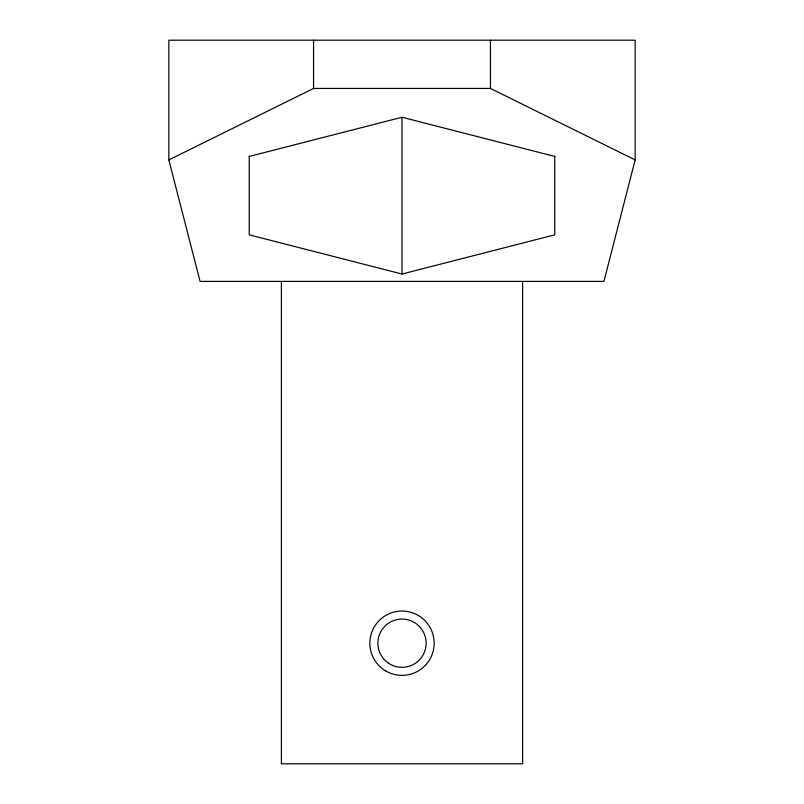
<?xml version="1.0" encoding="UTF-8"?>
<svg xmlns="http://www.w3.org/2000/svg" width="804" height="804" viewBox="0 0 804 804"><rect width="100%" height="100%" fill="white"/><g stroke="black" fill="none" stroke-linecap="round" stroke-linejoin="round"><path stroke-width="1.21" d="M635.16 159.906L603.915 281.4L200.085 281.4L168.84 159.906L168.84 40.2L635.16 40.2L635.16 159.906L490.44 88.44L313.56 88.44L168.84 159.906M249.24 156.438L402 117.243L554.76 156.438M249.24 156.097L249.24 234.838L402 274.033L554.76 234.838L554.76 156.097M522.6 281.4L522.6 763.8L281.4 763.8L281.4 281.4M490.44 40.2L490.44 88.44M402 117.454L402 274.033M313.56 40.2L313.56 88.44M385.92 671.049A32.16 32.16 0 0 0 434.16 643.2A32.16 32.16 0 0 0 385.92 615.351A32.16 32.16 0 0 0 385.92 671.049M388.483 663.179A24.12 24.12 0 0 0 426.06 644.919A24.12 24.12 0 0 0 391.458 621.502A24.12 24.12 0 0 0 388.483 663.179"/></g></svg>
